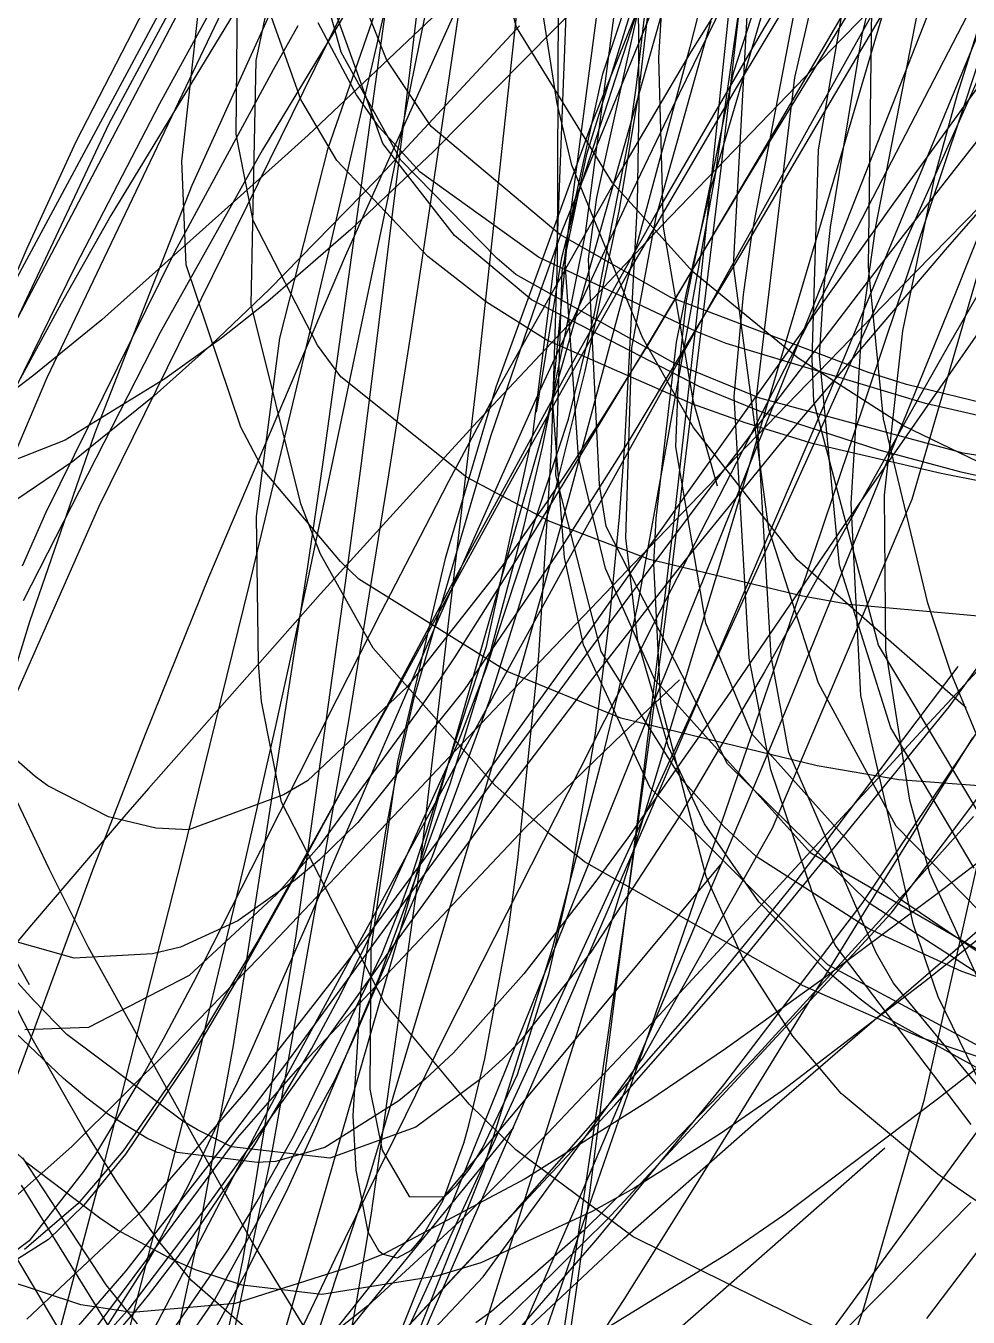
# Model space of a CAD drawing. Header units: metres. Extents: x -233 to 379, y -58 to 1087.
# Drawn here: x -96.48 to -79.75, y -19.05 to 3.87 of the extents above; entities that cross this region are included whole.
import ezdxf

# ---------------------------------------------------------------- set-up
doc = ezdxf.new("R2010")
doc.units = ezdxf.units.M

msp = doc.modelspace()

# ---------------------------------------------------------------- linework, layer by layer
for p, q in [((-82.298, 12.883, -1298.173), (-84.694, 3.489, -1303.574)), ((-77.153, 10.584, -1290.019), (-79.9, 2.23, -1294.615)), ((-86.235, 3.015, -1405.865), (-84.052, 9.522, -1407.486)), ((-77.06, 9.305, -1298.819), (-81.533, 0.649, -1304.171)), ((-83.11, 9.157, -1306.42), (-84.242, 1.233, -1313.666)), ((-80.306, 8.788, -1319.07), (-83.381, 3.828, -1322.551)), ((-91.517, 8.622, -1305.578), (-95.005, 2.129, -1310.294)), ((-90.039, 8.605, -1302.707), (-94.97, 0.5, -1306.982)), ((-85.598, 2.677, -1361.675), (-84.92, 8.6, -1364.339)), ((-89.159, 8.308, -1310.208), (-90.233, 3.599, -1314.644)), ((-91.904, 8.211, -1301.156), (-96.674, -0.68, -1305.425)), ((-78.839, 8.223, -1298.902), (-82.531, -1.167, -1304.778)), ((-92.505, 7.804, -1306.731), (-95.586, 1.812, -1310.912)), ((-85.59, 2.513, -1352.43), (-85.623, 7.59, -1354.91)), ((-83.657, 7.418, -1309.891), (-84.56, -1.209, -1316.86)), ((-90.714, 7.249, -1308.765), (-93.528, 1.033, -1314.45)), ((-89.196, 6.974, -1297.42), (-89.776, 2.145, -1301.104)), ((-83.489, 7.005, -1310.403), (-84.14, 1.393, -1314.998)), ((-88.409, 6.711, -1298.576), (-89.465, -0.409, -1303.931)), ((-87.766, 3.848, -1400.327), (-88.603, 6.862, -1401.092)), ((-80.028, 6.649, -1302.011), (-82.456, 2.291, -1304.933)), ((-78.499, 6.343, -1300.31), (-82.062, -2.27, -1305.644)), ((-86.545, 0.182, -1359.854), (-85.756, 6.166, -1362.455)), ((-86.342, 0.825, -1404.606), (-85.164, 6.17, -1406.61)), ((-83.031, 6.061, -1320.982), (-84.674, 3.408, -1323.131)), ((-82.412, 1.667, -1415.503), (-81.663, 5.971, -1415.608)), ((-79.704, 5.98, -1310.17), (-82.012, 3.624, -1312.45)), ((-92.243, 5.882, -1304.877), (-94.101, 2.484, -1306.745)), ((-80.205, 5.911, -1327.234), (-82.127, 2.649, -1329.876)), ((-79.944, 2.657, -1407.277), (-78.933, 5.861, -1405.92)), ((-92.303, 5.587, -1304.549), (-96.102, -2.377, -1308.438)), ((-92.39, 3.257, -1418.842), (-91.858, 5.729, -1419.296)), ((-89.823, 5.727, -1305.085), (-92.276, 1.67, -1308.634)), ((-88.219, 5.543, -1304.603), (-90.808, -0.217, -1307.442)), ((-87.039, 0.085, -1358.046), (-86.835, 5.516, -1360.854)), ((-86.523, 1.592, -1401.077), (-85.27, 5.659, -1399.976)), ((-81.056, 5.66, -1328.711), (-83.332, 1.765, -1331.779)), ((-92.743, 1.944, -1391.087), (-92.711, 5.464, -1390.573)), ((-81.037, 5.481, -1326.29), (-83.669, 1.178, -1329.659)), ((-83.594, 0.152, -1404.106), (-82.576, 5.496, -1403.827)), ((-80.912, 5.318, -1293.333), (-82.047, 1.441, -1295.461)), ((-81.395, 0.309, -1414.013), (-80.394, 5.412, -1412.064)), ((-93.209, 5.182, -1303.657), (-97.049, -2.123, -1307.391)), ((-91.594, 2.559, -1392.806), (-92.483, 5.056, -1393.047)), ((-89.942, 5.263, -1299.594), (-91.205, -3.878, -1307.045)), ((-85.643, 2.768, -1359.657), (-85.37, 5.143, -1360.724)), ((-87.046, 2.491, -1396.84), (-87.416, 4.85, -1397.071)), ((-86.91, -0.25, -1402.402), (-86.226, 4.954, -1405.233)), ((-86.666, 0.902, -1403.517), (-85.397, 4.837, -1401.954)), ((-77.987, 4.991, -1296.514), (-81.061, 0.748, -1300.006)), ((-78.721, 4.861, -1294.873), (-80.684, 0.454, -1297.529)), ((-91.11, 1.7, -1415.691), (-90.066, 4.717, -1415.818)), ((-90.074, 3.27, -1400.031), (-90.663, 4.758, -1400.307)), ((-86.186, 4.732, -1310.774), (-89.241, 1.636, -1314.799)), ((-87.714, 4.599, -1302.415), (-88.459, -2.296, -1308.179)), ((-85.245, 3.303, -1405.831), (-85.158, 4.65, -1405.499)), ((-83.917, -0.393, -1402.87), (-83.639, 4.701, -1402.588)), ((-90.74, 4.358, -1301.039), (-95.178, -4.664, -1305.549)), ((-87.04, -0.283, -1350.428), (-87.024, 4.468, -1352.708)), ((-85.217, 4.517, -1308.066), (-86.963, 0.223, -1312.027)), ((-85.53, 4.382, -1307.16), (-86.432, 2.141, -1309.298)), ((-82.785, 4.581, -1322.86), (-83.873, 2.769, -1324.199)), ((-81.637, 3.709, -1415.763), (-81.437, 4.528, -1415.684)), ((-93.708, 1.469, -1394.673), (-93.411, 4.141, -1393.992)), ((-90.881, 3.402, -1395.29), (-91.123, 4.268, -1395.375)), ((-90.139, 1.783, -1397.992), (-90.999, 4.159, -1398.566)), ((-84.116, 4.236, -1306.684), (-85.014, 2.398, -1308.309)), ((-84.307, 1.015, -1419.842), (-83.334, 4.349, -1418.586)), ((-83.92, 3.037, -1402.965), (-83.52, 4.255, -1403.401)), ((-81.525, -0.406, -1410.711), (-81.466, 4.174, -1409.991)), ((-89.155, 4.119, -1308.87), (-91.465, 1.931, -1311.424)), ((-90.609, 2.643, -1398.912), (-91.29, 3.92, -1399.289)), ((-89.401, 4.018, -1311.894), (-90.001, 1.071, -1314.965)), ((-85.208, 4.034, -1293.683), (-85.667, 2.408, -1294.661)), ((-85.288, 0.479, -1418.412), (-84.315, 3.961, -1417.171)), ((-82.83, 2.954, -1404.669), (-82.56, 4.122, -1404.48)), ((-91.646, 3.872, -1308.185), (-92.085, 3.087, -1308.864)), ((-87.713, 3.872, -1308.27), (-90.246, 1.144, -1311.729)), ((-86.068, 1.08, -1398.841), (-87.766, 3.848, -1400.327)), ((-83.381, 3.828, -1322.551), (-85.317, 0.496, -1324.983)), ((-82.199, 0.293, -1415.71), (-81.637, 3.709, -1415.763)), ((-90.233, 3.599, -1314.644), (-91.045, 0.105, -1318.09)), ((-84.694, 3.489, -1303.574), (-86.844, -4.524, -1308.715)), ((-82.012, 3.624, -1312.45), (-85.184, 0.333, -1315.761)), ((-92.478, -1.08, -1417.21), (-92.39, 3.257, -1418.842)), ((-89.824, 1.484, -1394.717), (-90.881, 3.402, -1395.29)), ((-89.281, 2.08, -1399.553), (-90.074, 3.27, -1400.031)), ((-84.674, 3.408, -1323.131), (-85.906, 1.319, -1324.857)), ((-85.16, 0.296, -1406.247), (-85.245, 3.303, -1405.831)), ((-92.085, 3.087, -1308.864), (-93.838, -0.151, -1311.712)), ((-86.849, 0.235, -1404.802), (-86.235, 3.015, -1405.865)), ((-84.75, -1.014, -1400.987), (-83.92, 3.037, -1402.965)), ((-85.774, 1.85, -1359.242), (-85.643, 2.768, -1359.657)), ((-83.873, 2.769, -1324.199), (-85.772, -0.482, -1326.649)), ((-83.517, -2.775, -1404.715), (-82.83, 2.954, -1404.669)), ((-90.958, 1.477, -1392.52), (-91.594, 2.559, -1392.806)), ((-90.207, 2.073, -1398.668), (-90.609, 2.643, -1398.912)), ((-85.941, 0.61, -1360.738), (-85.598, 2.677, -1361.675)), ((-82.127, 2.649, -1329.876), (-82.828, 1.454, -1330.878)), ((-80.339, 1.22, -1407.8), (-79.944, 2.657, -1407.277)), ((-94.101, 2.484, -1306.745), (-95.595, -0.393, -1308.376)), ((-86.787, 1.397, -1396.667), (-87.046, 2.491, -1396.84)), ((-85.667, 2.408, -1294.661), (-86.876, -1.861, -1297.287)), ((-85.014, 2.398, -1308.309), (-85.708, 0.942, -1309.618)), ((-85.622, 0.716, -1351.552), (-85.59, 2.513, -1352.43)), ((-77.678, 2.413, -1324.536), (-80.094, -1.78, -1327.858)), ((-78.708, 2.332, -1299.168), (-79.986, -0.888, -1301.025)), ((-95.005, 2.129, -1310.294), (-97.452, -3.072, -1314.303)), ((-89.776, 2.145, -1301.104), (-90.353, -2.538, -1304.879)), ((-89.478, 1.272, -1398.199), (-90.207, 2.073, -1398.668)), ((-87.002, 0.165, -1398.041), (-89.281, 2.08, -1399.553)), ((-86.432, 2.141, -1309.298), (-88.136, -2.546, -1313.978)), ((-82.456, 2.291, -1304.933), (-84.274, -0.971, -1307.18)), ((-79.9, 2.23, -1294.615), (-82.376, -5.136, -1299.113)), ((-79.255, 2.26, -1320.264), (-80.349, 0.866, -1321.56)), ((-92.442, 0.412, -1391.06), (-92.743, 1.944, -1391.087)), ((-91.465, 1.931, -1311.424), (-91.936, 1.5, -1311.966)), ((-86.39, -1.266, -1357.823), (-85.774, 1.85, -1359.242)), ((-78.281, 1.958, -1314.15), (-80.68, -0.495, -1317.016)), ((-95.586, 1.812, -1310.912), (-96.456, -0.083, -1312.291)), ((-92.276, 1.67, -1308.634), (-94.094, -1.577, -1311.641)), ((-91.968, -1.676, -1415.129), (-91.11, 1.7, -1415.691)), ((-89.241, 1.636, -1314.799), (-90.711, 0.257, -1316.889)), ((-88.866, 0.148, -1397.079), (-90.139, 1.783, -1397.992)), ((-83.332, 1.765, -1331.779), (-85.422, -1.762, -1334.774)), ((-82.522, -2.047, -1414.695), (-82.412, 1.667, -1415.503)), ((-91.936, 1.5, -1311.966), (-95.127, -1.347, -1315.763)), ((-93.63, -0.371, -1394.902), (-93.708, 1.469, -1394.673)), ((-89.343, -0.223, -1391.65), (-90.958, 1.477, -1392.52)), ((-88.114, -0.261, -1393.676), (-89.824, 1.484, -1394.717)), ((-86.96, -0.487, -1401.424), (-86.523, 1.592, -1401.077)), ((-85.534, -1.662, -1395.824), (-86.787, 1.397, -1396.667)), ((-84.14, 1.393, -1314.998), (-85.045, -5.989, -1321.572)), ((-82.047, 1.441, -1295.461), (-84.148, -5.65, -1299.558)), ((-82.828, 1.454, -1330.878), (-83.796, -0.189, -1332.287)), ((-87.38, -0.237, -1396.792), (-89.478, 1.272, -1398.199)), ((-85.906, 1.319, -1324.857), (-88.053, -2.493, -1328.075)), ((-84.242, 1.233, -1313.666), (-85.62, -6.417, -1321.373)), ((-83.669, 1.178, -1329.659), (-85.452, -1.796, -1332.126)), ((-80.915, -1.542, -1408.578), (-80.339, 1.22, -1407.8)), ((-93.528, 1.033, -1314.45), (-95.258, -3.373, -1318.728)), ((-90.246, 1.144, -1311.729), (-92.153, -0.805, -1314.588)), ((-90.001, 1.071, -1314.965), (-91.451, -5.865, -1322.583)), ((-85.708, 0.942, -1309.618), (-87.396, -2.692, -1312.951)), ((-84.64, -0.498, -1397.632), (-86.068, 1.08, -1398.841)), ((-84.753, -0.872, -1420.374), (-84.307, 1.015, -1419.842)), ((-79.108, 1.099, -1312.113), (-80.126, -0.066, -1313.495)), ((-86.967, -0.241, -1403.89), (-86.666, 0.902, -1403.517)), ((-86.49, -0.27, -1404.093), (-86.342, 0.825, -1404.606)), ((-85.848, -3.555, -1349.436), (-85.622, 0.716, -1351.552)), ((-81.061, 0.748, -1300.006), (-84.802, -4.505, -1304.727)), ((-80.349, 0.866, -1321.56), (-81.173, -0.196, -1322.557)), ((-94.97, 0.5, -1306.982), (-95.85, -1.062, -1307.849)), ((-85.317, 0.496, -1324.983), (-86.883, -2.304, -1327.092)), ((-86.549, -2.26, -1359.424), (-85.941, 0.61, -1360.738)), ((-85.723, -1.846, -1418.943), (-85.288, 0.479, -1418.412)), ((-81.533, 0.649, -1304.171), (-85.344, -6.759, -1309.092)), ((-91.297, -1.796, -1390.498), (-92.442, 0.412, -1391.06)), ((-90.711, 0.257, -1316.889), (-92.184, -1.026, -1319.084)), ((-85.184, 0.333, -1315.761), (-88.466, -3.159, -1319.435)), ((-87.13, -2.753, -1403.259), (-86.849, 0.235, -1404.802)), ((-84.628, -2.802, -1406.21), (-85.16, 0.296, -1406.247)), ((-80.684, 0.454, -1297.529), (-83.386, -5.531, -1301.258)), ((-82.322, -0.87, -1415.6), (-82.199, 0.293, -1415.71)), ((-81.634, -1.413, -1414.543), (-81.395, 0.309, -1414.013)), ((-91.045, 0.105, -1318.09), (-91.601, -2.251, -1320.488)), ((-87.5, -0.995, -1396.102), (-88.866, 0.148, -1397.079)), ((-87.481, -3.385, -1356.229), (-87.039, 0.085, -1358.046)), ((-86.963, 0.223, -1312.027), (-87.35, -0.845, -1313.059)), ((-87.305, -3.607, -1358.177), (-86.545, 0.182, -1359.854)), ((-85.028, -0.955, -1396.707), (-87.002, 0.165, -1398.041)), ((-83.74, -0.902, -1404.087), (-83.594, 0.152, -1404.106)), ((-80.746, -4.534, -1357.67), (-79.363, 0.214, -1359.423)), ((-96.456, -0.083, -1312.291), (-97.588, -2.693, -1314.227)), ((-93.838, -0.151, -1311.712), (-96.127, -4.779, -1315.963)), ((-90.808, -0.217, -1307.442), (-93.235, -5.924, -1310.349)), ((-88.302, -1.035, -1391.059), (-89.343, -0.223, -1391.65)), ((-83.796, -0.189, -1332.287), (-85.777, -3.495, -1335.231)), ((-80.126, -0.066, -1313.495), (-83.088, -3.542, -1317.731)), ((-81.173, -0.196, -1322.557), (-81.705, -0.887, -1323.21)), ((-95.595, -0.393, -1308.376), (-96.981, -3.201, -1310.01)), ((-92.662, -3.255, -1394.605), (-93.63, -0.371, -1394.902)), ((-89.465, -0.409, -1303.931), (-89.655, -1.65, -1304.921)), ((-87.782, -0.542, -1393.471), (-88.114, -0.261, -1393.676)), ((-87.411, -2.989, -1404.487), (-86.967, -0.241, -1403.89)), ((-84.578, -1.558, -1394.897), (-87.38, -0.237, -1396.792)), ((-87.146, -3.661, -1348.845), (-87.04, -0.283, -1350.428)), ((-86.669, -3.78, -1399.752), (-86.91, -0.25, -1402.402)), ((-86.295, -4.277, -1401.478), (-86.49, -0.27, -1404.093)), ((-83.289, -5.067, -1402.225), (-83.917, -0.393, -1402.87)), ((-81.255, -3.104, -1410.852), (-81.525, -0.406, -1410.711)), ((-85.772, -0.482, -1326.649), (-87.805, -4.095, -1329.468)), ((-84.98, -2.11, -1391.712), (-87.782, -0.542, -1393.471)), ((-87.069, -4.108, -1401.401), (-86.96, -0.487, -1401.424)), ((-82.772, -2.03, -1396.103), (-84.64, -0.498, -1397.632)), ((-80.68, -0.495, -1317.016), (-82.614, -2.485, -1319.461)), ((-92.153, -0.805, -1314.588), (-93.193, -1.797, -1316.265)), ((-87.35, -0.845, -1313.059), (-88.231, -3.423, -1315.609)), ((-84.932, -1.744, -1420.575), (-84.753, -0.872, -1420.374)), ((-81.705, -0.887, -1323.21), (-84.391, -4.41, -1326.579)), ((-83.908, -2.713, -1403.946), (-83.74, -0.902, -1404.087)), ((-79.986, -0.888, -1301.025), (-82.922, -8.118, -1305.332)), ((-82.391, -1.986, -1415.429), (-82.322, -0.87, -1415.6)), ((-95.85, -1.062, -1307.849), (-98.315, -5.585, -1310.399)), ((-92.184, -1.026, -1319.084), (-92.665, -1.41, -1319.833)), ((-91.598, -4.614, -1415.028), (-92.478, -1.08, -1417.21)), ((-87.228, -1.709, -1390.435), (-88.302, -1.035, -1391.059)), ((-84.515, -2.54, -1394.025), (-87.5, -0.995, -1396.102)), ((-84.274, -0.971, -1307.18), (-85.715, -3.561, -1308.995)), ((-81.54, -2.277, -1394.372), (-85.028, -0.955, -1396.707)), ((-84.891, -2.242, -1400.279), (-84.75, -1.014, -1400.987)), ((-95.127, -1.347, -1315.763), (-96.334, -2.334, -1317.315)), ((-86.844, -3.112, -1356.975), (-86.39, -1.266, -1357.823)), ((-84.56, -1.209, -1316.86), (-84.979, -4.912, -1320.168)), ((-82.531, -1.167, -1304.778), (-83.375, -3.275, -1306.165)), ((-79.4, -1.324, -1325.63), (-81.97, -5.02, -1328.675)), ((-94.094, -1.577, -1311.641), (-96.523, -6.336, -1316.321)), ((-92.665, -1.41, -1319.833), (-93.006, -1.672, -1320.373)), ((-84.051, -1.771, -1394.541), (-84.578, -1.558, -1394.897)), ((-81.832, -4.609, -1415.238), (-81.634, -1.413, -1414.543)), ((-81.241, -4.46, -1409.086), (-80.915, -1.542, -1408.578)), ((-93.193, -1.797, -1316.265), (-94.199, -2.698, -1317.969)), ((-93.006, -1.672, -1320.373), (-94.006, -2.398, -1321.99)), ((-92.381, -4.841, -1414.134), (-91.968, -1.676, -1415.129)), ((-90.884, -2.363, -1390.269), (-91.297, -1.796, -1390.498)), ((-89.655, -1.65, -1304.921), (-90.055, -4.211, -1306.998)), ((-85.452, -1.796, -1332.126), (-87.429, -5.064, -1335.006)), ((-84.639, -2.848, -1388.911), (-87.228, -1.709, -1390.435)), ((-85.422, -1.762, -1334.774), (-86.227, -3.056, -1335.972)), ((-84.628, -3.26, -1395.228), (-85.534, -1.662, -1395.824)), ((-85.288, -4.873, -1420.889), (-84.932, -1.744, -1420.575)), ((-80.51, -2.832, -1392.179), (-84.051, -1.771, -1394.541)), ((-80.094, -1.78, -1327.858), (-80.852, -3.132, -1329.012)), ((-86.876, -1.861, -1297.287), (-88.423, -7.288, -1300.776)), ((-85.83, -5.217, -1419.083), (-85.723, -1.846, -1418.943)), ((-80.901, -3.233, -1394.616), (-82.772, -2.03, -1396.103)), ((-82.492, -2.797, -1414.466), (-82.522, -2.047, -1414.695)), ((-82.04, -5.704, -1414.134), (-82.391, -1.986, -1415.429)), ((-80.093, -8.219, -1352.227), (-75.615, -1.983, -1352.925)), ((-91.601, -2.251, -1320.488), (-92.512, -6.049, -1324.456)), ((-87.073, -4.344, -1358.462), (-86.549, -2.26, -1359.424)), ((-82.062, -2.27, -1305.644), (-85.477, -10.277, -1310.886)), ((-83.451, -2.741, -1390.753), (-84.98, -2.11, -1391.712)), ((-84.944, -3.605, -1399.398), (-84.891, -2.242, -1400.279)), ((-80.851, -2.5, -1393.914), (-81.54, -2.277, -1394.372)), ((-96.334, -2.334, -1317.315), (-98.535, -4.004, -1320.294)), ((-96.102, -2.377, -1308.438), (-98.084, -7.032, -1310.838)), ((-94.006, -2.398, -1321.99), (-95.78, -3.484, -1325.012)), ((-88.655, -4.142, -1388.915), (-90.884, -2.363, -1390.269)), ((-88.459, -2.296, -1308.179), (-89.482, -11.037, -1315.992)), ((-88.053, -2.493, -1328.075), (-88.973, -4.221, -1329.583)), ((-86.883, -2.304, -1327.092), (-88.66, -5.571, -1329.641)), ((-82.614, -2.485, -1319.461), (-84.383, -4.318, -1321.804)), ((-77.159, -3.398, -1391.499), (-80.851, -2.5, -1393.914)), ((-94.199, -2.698, -1317.969), (-95.64, -3.865, -1320.546)), ((-90.353, -2.538, -1304.879), (-90.533, -3.943, -1306.064)), ((-88.136, -2.546, -1313.978), (-89.037, -5.585, -1317.264)), ((-87.396, -2.692, -1312.951), (-88.622, -5.443, -1315.574)), ((-83.416, -2.988, -1393.274), (-84.515, -2.54, -1394.025)), ((-83.638, -7.357, -1402.802), (-83.908, -2.713, -1403.946)), ((-79.841, -3.714, -1388.514), (-83.451, -2.741, -1390.753)), ((-86.918, -5.569, -1401.337), (-87.13, -2.753, -1403.259)), ((-83.714, -3.179, -1388.365), (-84.639, -2.848, -1388.911)), ((-84.2, -4.304, -1406.027), (-84.628, -2.802, -1406.21)), ((-83.25, -7.32, -1403.797), (-83.517, -2.775, -1404.715)), ((-81.344, -7.125, -1411.964), (-82.492, -2.797, -1414.466)), ((-78.304, -3.343, -1390.727), (-80.51, -2.832, -1392.179)), ((-88.466, -3.159, -1319.435), (-89.431, -4.212, -1320.583)), ((-88.306, -7.542, -1354.887), (-86.844, -3.112, -1356.975)), ((-86.227, -3.056, -1335.972), (-86.827, -3.984, -1336.875)), ((-82.497, -3.55, -1387.648), (-83.714, -3.179, -1388.365)), ((-81.333, -3.661, -1391.877), (-83.416, -2.988, -1393.274)), ((-80.852, -3.132, -1329.012), (-81.282, -3.9, -1329.689)), ((-80.469, -6.378, -1410.636), (-81.255, -3.104, -1410.852)), ((-95.258, -3.373, -1318.728), (-96.413, -6.708, -1322.141)), ((-92.256, -4.018, -1394.416), (-92.662, -3.255, -1394.605)), ((-88.231, -3.423, -1315.609), (-89.593, -8.057, -1320.446)), ((-88.301, -7.15, -1354.239), (-87.481, -3.385, -1356.229)), ((-82.787, -5.608, -1394.07), (-84.628, -3.26, -1395.228)), ((-83.375, -3.275, -1306.165), (-84.566, -6.237, -1308.141)), ((-77.796, -4.734, -1392.241), (-80.901, -3.233, -1394.616)), ((-95.78, -3.484, -1325.012), (-97.157, -4.029, -1327.567)), ((-87.631, -5.001, -1357.553), (-87.305, -3.607, -1358.177)), ((-87.371, -7.313, -1347.13), (-87.146, -3.661, -1348.845)), ((-85.715, -3.561, -1308.995), (-86.995, -5.872, -1310.636)), ((-85.777, -3.495, -1335.231), (-86.989, -5.416, -1337.072)), ((-85.944, -4.846, -1348.785), (-85.848, -3.555, -1349.436)), ((-84.412, -6.736, -1396.823), (-84.944, -3.605, -1399.398)), ((-83.088, -3.542, -1317.731), (-84.774, -5.616, -1320.379)), ((-80.232, -4.075, -1386.321), (-82.497, -3.55, -1387.648)), ((-79.88, -4.051, -1390.919), (-81.333, -3.661, -1391.877)), ((-95.64, -3.865, -1320.546), (-96.615, -4.527, -1322.419)), ((-91.205, -3.878, -1307.045), (-91.476, -5.73, -1308.68)), ((-86.189, -5.764, -1397.937), (-86.669, -3.78, -1399.752)), ((-76.098, -4.322, -1386.228), (-79.841, -3.714, -1388.514)), ((-90.89, -5.64, -1393.658), (-92.256, -4.018, -1394.416)), ((-90.533, -3.943, -1306.064), (-90.807, -6.017, -1307.848)), ((-87.805, -4.095, -1329.468), (-88.857, -6.013, -1331.026)), ((-86.827, -3.984, -1336.875), (-87.225, -4.576, -1337.476)), ((-86.264, -7.237, -1400.592), (-87.069, -4.108, -1401.401)), ((-81.282, -3.9, -1329.689), (-81.752, -4.738, -1330.446)), ((-79.518, -4.217, -1385.905), (-80.232, -4.075, -1386.321)), ((-78.528, -4.362, -1390.039), (-79.88, -4.051, -1390.919)), ((-89.431, -4.212, -1320.583), (-91.246, -6.216, -1322.807)), ((-90.055, -4.211, -1306.998), (-90.747, -8.466, -1310.564)), ((-88.973, -4.221, -1329.583), (-89.301, -4.85, -1330.142)), ((-87.179, -4.932, -1387.994), (-88.655, -4.142, -1388.915)), ((-88.239, -8.096, -1356.691), (-87.073, -4.344, -1358.462)), ((-86.179, -5.018, -1400.918), (-86.295, -4.277, -1401.478)), ((-84.383, -4.318, -1321.804), (-85.55, -5.534, -1323.415)), ((-81.638, -11.713, -1351.805), (-76.573, -4.162, -1352.065)), ((-87.225, -4.576, -1337.476), (-88.03, -5.725, -1338.697)), ((-86.844, -4.524, -1308.715), (-87.89, -8.215, -1311.292)), ((-84.802, -4.505, -1304.727), (-85.9, -6.053, -1306.261)), ((-84.391, -4.41, -1326.579), (-85.625, -6.064, -1328.201)), ((-83.229, -10.371, -1355.502), (-80.746, -4.534, -1357.67)), ((-81.217, -7.208, -1409.239), (-81.241, -4.46, -1409.086)), ((-95.178, -4.664, -1305.549), (-98.19, -11.469, -1309.168)), ((-96.127, -4.779, -1315.963), (-96.54, -5.721, -1316.872)), ((-91.245, -5.511, -1414.365), (-91.598, -4.614, -1415.028)), ((-81.752, -4.738, -1330.446), (-83.367, -7.595, -1333.145)), ((-81.658, -8.017, -1415.568), (-81.832, -4.609, -1415.238)), ((-92.348, -7.448, -1412.915), (-92.381, -4.841, -1414.134)), ((-89.301, -4.85, -1330.142), (-90.183, -6.558, -1331.679)), ((-88.243, -7.289, -1356.514), (-87.631, -5.001, -1357.553)), ((-85.411, -5.604, -1386.879), (-87.179, -4.932, -1387.994)), ((-84.026, -9.229, -1396.411), (-86.179, -5.018, -1400.918)), ((-86.106, -6.566, -1347.897), (-85.944, -4.846, -1348.785)), ((-85.334, -5.683, -1420.907), (-85.288, -4.873, -1420.889)), ((-84.979, -4.912, -1320.168), (-85.17, -6.539, -1321.684)), ((-81.97, -5.02, -1328.675), (-84.045, -8.051, -1331.452)), ((-87.429, -5.064, -1335.006), (-88.864, -7.332, -1337.183)), ((-85.616, -7.046, -1418.856), (-85.83, -5.217, -1419.083)), ((-82.376, -5.136, -1299.113), (-84.065, -10.08, -1302.379)), ((-82.411, -7.8, -1401.37), (-83.289, -5.067, -1402.225)), ((-88.622, -5.443, -1315.574), (-89.156, -6.667, -1316.781)), ((-86.989, -5.416, -1337.072), (-88.695, -7.92, -1339.665)), ((-91.476, -5.73, -1308.68), (-92.799, -14.23, -1316.5)), ((-90.311, -7.179, -1412.903), (-91.245, -5.511, -1414.365)), ((-90.568, -5.955, -1393.471), (-90.89, -5.64, -1393.658)), ((-88.66, -5.571, -1329.641), (-90.638, -9.27, -1332.682)), ((-89.037, -5.585, -1317.264), (-89.883, -9.19, -1321.483)), ((-88.03, -5.725, -1338.697), (-89.709, -7.865, -1341.242)), ((-85.55, -5.534, -1323.415), (-87.602, -7.682, -1326.355)), ((-86.577, -7.12, -1400.068), (-86.918, -5.569, -1401.337)), ((-84.774, -5.616, -1320.379), (-86.423, -7.715, -1323.145)), ((-84.148, -5.65, -1299.558), (-85.617, -10.507, -1302.571)), ((-82.694, -6.252, -1385.163), (-85.411, -5.604, -1386.879)), ((-85.209, -8.155, -1420.626), (-85.334, -5.683, -1420.907)), ((-83.386, -5.531, -1301.258), (-83.973, -6.816, -1302.085)), ((-79.792, -8.236, -1392.315), (-82.787, -5.608, -1394.07)), ((-81.127, -8.592, -1412.36), (-82.04, -5.704, -1414.134)), ((-93.235, -5.924, -1310.349), (-94.356, -8.708, -1311.806)), ((-91.451, -5.865, -1322.583), (-92.04, -8.532, -1325.746)), ((-87.932, -7.592, -1391.866), (-90.568, -5.955, -1393.471)), ((-86.995, -5.872, -1310.636), (-88.03, -7.751, -1311.983)), ((-85.314, -7.741, -1395.78), (-86.189, -5.764, -1397.937)), ((-92.512, -6.049, -1324.456), (-93.713, -10.925, -1329.745)), ((-90.807, -6.017, -1307.848), (-91.684, -12.282, -1313.457)), ((-88.857, -6.013, -1331.026), (-89.368, -6.951, -1331.809)), ((-85.625, -6.064, -1328.201), (-86.455, -7.185, -1329.318)), ((-85.9, -6.053, -1306.261), (-86.429, -6.796, -1307.024)), ((-85.045, -5.989, -1321.572), (-85.388, -8.59, -1324.094)), ((-91.246, -6.216, -1322.807), (-94.301, -9.669, -1326.77)), ((-84.566, -6.237, -1308.141), (-86.604, -11.29, -1311.575)), ((-85.62, -6.417, -1321.373), (-85.973, -7.978, -1323.078)), ((-81.872, -6.402, -1384.644), (-82.694, -6.252, -1385.163)), ((-78.099, -6.74, -1382.283), (-81.872, -6.402, -1384.644)), ((-80.061, -7.608, -1410.465), (-80.469, -6.378, -1410.636)), ((-90.183, -6.558, -1331.679), (-90.956, -8.08, -1333.087)), ((-86.369, -8.691, -1346.742), (-86.106, -6.566, -1347.897)), ((-85.17, -6.539, -1321.684), (-85.554, -9.706, -1324.717)), ((-81.12, -11.881, -1351.544), (-77.067, -6.471, -1351.429)), ((-96.413, -6.708, -1322.141), (-97.419, -9.998, -1325.703)), ((-89.156, -6.667, -1316.781), (-90.92, -10.754, -1320.942)), ((-85.344, -6.759, -1309.092), (-89.022, -14.019, -1314.153)), ((-86.429, -6.796, -1307.024), (-89.021, -10.405, -1310.895)), ((-83.973, -6.816, -1302.085), (-85.447, -10.032, -1304.174)), ((-83.6, -8.694, -1394.838), (-84.412, -6.736, -1396.823)), ((-96.053, -11.109, -1376.448), (-98.025, -6.984, -1378.078)), ((-89.368, -6.951, -1331.809), (-91.226, -10.351, -1334.74)), ((-85.072, -8.93, -1418.288), (-85.616, -7.046, -1418.856)), ((-88.151, -9.608, -1410.145), (-90.311, -7.179, -1412.903)), ((-88.423, -7.288, -1300.776), (-90.138, -13.258, -1304.825)), ((-89.646, -11.271, -1352.017), (-88.301, -7.15, -1354.239)), ((-86.455, -7.185, -1329.318), (-89.405, -11.198, -1333.399)), ((-88.864, -7.332, -1337.183), (-89.118, -7.71, -1337.574)), ((-88.948, -9.584, -1355.448), (-88.243, -7.289, -1356.514)), ((-87.744, -10.937, -1345.295), (-87.371, -7.313, -1347.13)), ((-85.394, -9.657, -1397.432), (-86.577, -7.12, -1400.068)), ((-84.823, -9.523, -1399.297), (-86.264, -7.237, -1400.592)), ((-82.934, -9.027, -1403.222), (-83.25, -7.32, -1403.797)), ((-79.541, -10.14, -1409.073), (-81.344, -7.125, -1411.964)), ((-80.792, -9.873, -1409.03), (-81.217, -7.208, -1409.239)), ((-78.743, -7.225, -1328.362), (-80.542, -15.21, -1335.891)), ((-92.291, -8.126, -1412.548), (-92.348, -7.448, -1412.915)), ((-88.805, -8.855, -1354.252), (-88.306, -7.542, -1354.887)), ((-83.258, -9.338, -1402.043), (-83.638, -7.357, -1402.802)), ((-82.822, -11.336, -1352.523), (-79.933, -7.504, -1353.034)), ((-88.03, -7.751, -1311.983), (-91.922, -14.897, -1317.179)), ((-89.118, -7.71, -1337.574), (-89.547, -8.337, -1338.236)), ((-87.602, -7.682, -1326.355), (-89.18, -9.343, -1328.743)), ((-86.423, -7.715, -1323.145), (-88.395, -10.315, -1326.706)), ((-85.916, -8.422, -1390.616), (-87.932, -7.592, -1391.866)), ((-85.877, -8.688, -1355.41), (-84.877, -7.741, -1355.15)), ((-82.547, -10.814, -1391.309), (-85.314, -7.741, -1395.78)), ((-83.367, -7.595, -1333.145), (-84.896, -10.19, -1335.902)), ((-79.591, -7.579, -1324.314), (-80.678, -8.753, -1325.319)), ((-79.468, -9.034, -1410.174), (-80.061, -7.608, -1410.465)), ((-89.709, -7.865, -1341.242), (-91.48, -9.533, -1343.876)), ((-88.695, -7.92, -1339.665), (-90.584, -10.275, -1342.487)), ((-85.973, -7.978, -1323.078), (-86.255, -9.146, -1324.38)), ((-81.033, -10.339, -1400.085), (-82.411, -7.8, -1401.37)), ((-80.725, -12.089, -1415.258), (-81.658, -8.017, -1415.568)), ((-90.956, -8.08, -1333.087), (-92.31, -10.772, -1335.672)), ((-91.938, -9.911, -1411.388), (-92.291, -8.126, -1412.548)), ((-87.89, -8.215, -1311.292), (-90.428, -16.717, -1317.625)), ((-89.593, -8.057, -1320.446), (-89.925, -9.548, -1322.143)), ((-89.257, -10.87, -1355.34), (-88.239, -8.096, -1356.691)), ((-84.402, -11.233, -1419.52), (-85.209, -8.155, -1420.626)), ((-84.045, -8.051, -1331.452), (-84.379, -8.533, -1331.939)), ((-82.922, -8.118, -1305.332), (-83.731, -10.05, -1306.535)), ((-83.726, -12.671, -1352.221), (-80.093, -8.219, -1352.227)), ((-96.309, -9.456, -1350.162), (-97.628, -8.304, -1351.615)), ((-90.747, -8.466, -1310.564), (-92.119, -16.155, -1317.407)), ((-89.547, -8.337, -1338.236), (-91.277, -10.7, -1340.914)), ((-82.434, -9.269, -1388.454), (-85.916, -8.422, -1390.616)), ((-94.356, -8.708, -1311.806), (-95.295, -11.12, -1313.087)), ((-92.04, -8.532, -1325.746), (-92.604, -11.009, -1328.785)), ((-87.62, -10.372, -1355.901), (-85.877, -8.688, -1355.41)), ((-86.825, -11.336, -1345.113), (-86.369, -8.691, -1346.742)), ((-85.388, -8.59, -1324.094), (-85.806, -11.648, -1327.171)), ((-84.379, -8.533, -1331.939), (-85.796, -10.547, -1334.071)), ((-80.957, -11.638, -1390.846), (-83.6, -8.694, -1394.838)), ((-79.646, -11.085, -1410.032), (-81.127, -8.592, -1412.36)), ((-90.391, -12.335, -1352.443), (-88.805, -8.855, -1354.252)), ((-84.432, -10.295, -1417.633), (-85.072, -8.93, -1418.288)), ((-80.678, -8.753, -1325.319), (-81.496, -9.64, -1326.099)), ((-79.678, -8.769, -1327.794), (-81.222, -11.247, -1330.55)), ((-86.255, -9.146, -1324.38), (-87.131, -12.492, -1328.205)), ((-81.387, -12.586, -1401.166), (-82.934, -9.027, -1403.222)), ((-90.638, -9.27, -1332.682), (-91.575, -11.003, -1334.212)), ((-89.883, -9.19, -1321.483), (-90.355, -12.513, -1325.91)), ((-89.18, -9.343, -1328.743), (-89.734, -9.928, -1329.616)), ((-81.508, -11.702, -1392.714), (-84.026, -9.229, -1396.411)), ((-82.507, -11.558, -1400.883), (-83.258, -9.338, -1402.043)), ((-80.984, -9.514, -1387.555), (-82.434, -9.269, -1388.454)), ((-96.082, -9.624, -1349.906), (-96.309, -9.456, -1350.162)), ((-95.006, -10.17, -1348.626), (-96.082, -9.624, -1349.906)), ((-91.48, -9.533, -1343.876), (-91.906, -9.781, -1344.486)), ((-90.199, -13.014, -1353.777), (-88.948, -9.584, -1355.448)), ((-89.925, -9.548, -1322.143), (-90.093, -10.422, -1323.18)), ((-87.189, -10.467, -1409.019), (-88.151, -9.608, -1410.145)), ((-84.089, -10.342, -1398.658), (-84.823, -9.523, -1399.297)), ((-76.928, -9.825, -1385.07), (-80.984, -9.514, -1387.555)), ((-94.301, -9.669, -1326.77), (-94.663, -10.09, -1327.277)), ((-91.906, -9.781, -1344.486), (-93.589, -10.404, -1346.826)), ((-85.554, -9.706, -1324.717), (-86.513, -17.17, -1332.288)), ((-82.247, -12.797, -1392.745), (-85.394, -9.657, -1397.432)), ((-81.496, -9.64, -1326.099), (-83.316, -11.614, -1327.899)), ((-89.734, -9.928, -1329.616), (-92.332, -12.661, -1333.856)), ((-90.114, -13.464, -1408.085), (-91.938, -9.911, -1411.388)), ((-85.447, -10.032, -1304.174), (-88.987, -17.717, -1309.297)), ((-83.731, -10.05, -1306.535), (-86.775, -17.225, -1311.112)), ((-84.065, -10.08, -1302.379), (-85.637, -14.64, -1305.559)), ((-80.435, -11.171, -1408.804), (-80.792, -9.873, -1409.03)), ((-78.286, -9.99, -1324.573), (-80.282, -11.521, -1326.431)), ((-94.663, -10.09, -1327.277), (-96.372, -12.089, -1329.726)), ((-94.168, -10.374, -1347.577), (-95.006, -10.17, -1348.626)), ((-90.584, -10.275, -1342.487), (-91.265, -10.935, -1343.466)), ((-88.395, -10.315, -1326.706), (-88.862, -10.951, -1327.616)), ((-85.477, -10.277, -1310.886), (-86.527, -12.696, -1312.532)), ((-84.896, -10.19, -1335.902), (-86.45, -12.572, -1338.878)), ((-83.469, -11.681, -1416.672), (-84.432, -10.295, -1417.633)), ((-79.658, -10.165, -1328.722), (-80.837, -11.479, -1330.039)), ((-93.589, -10.404, -1346.826), (-94.168, -10.374, -1347.577)), ((-91.226, -10.351, -1334.74), (-92.36, -12.371, -1336.629)), ((-91.641, -14.641, -1357.135), (-87.62, -10.372, -1355.901)), ((-90.093, -10.422, -1323.18), (-90.533, -13.224, -1326.693)), ((-89.021, -10.405, -1310.895), (-90.396, -12.256, -1313.119)), ((-86.561, -10.97, -1408.31), (-87.189, -10.467, -1409.019)), ((-85.617, -10.507, -1302.571), (-86.734, -14.134, -1304.941)), ((-85.532, -14.46, -1353.92), (-83.229, -10.371, -1355.502)), ((-83.518, -10.873, -1398.168), (-84.089, -10.342, -1398.658)), ((-77.941, -13.497, -1397.36), (-81.033, -10.339, -1400.085)), ((-92.31, -10.772, -1335.672), (-93.505, -13.12, -1338.101)), ((-91.277, -10.7, -1340.914), (-92.03, -11.552, -1342.071)), ((-90.92, -10.754, -1320.942), (-91.444, -11.97, -1322.272)), ((-85.796, -10.547, -1334.071), (-86.377, -11.336, -1335.003)), ((-82.636, -14.83, -1355.601), (-77.899, -10.729, -1352.68)), ((-93.713, -10.925, -1329.745), (-95.099, -16.354, -1335.909)), ((-91.265, -10.935, -1343.466), (-91.688, -11.289, -1344.061)), ((-90.666, -14.138, -1353.657), (-89.257, -10.87, -1355.34)), ((-88.862, -10.951, -1327.616), (-89.95, -12.45, -1329.807)), ((-87.915, -12.221, -1344.589), (-87.744, -10.937, -1345.295)), ((-87.672, -15.265, -1348.156), (-84.116, -10.985, -1348.04)), ((-82.694, -13.164, -1404.387), (-86.561, -10.97, -1408.31)), ((-81.518, -12.161, -1396.502), (-83.518, -10.873, -1398.168)), ((-78.338, -13.259, -1386.319), (-82.547, -10.814, -1391.309)), ((-95.295, -11.12, -1313.087), (-98.582, -20.069, -1317.945)), ((-95.367, -12.481, -1375.874), (-96.053, -11.109, -1376.448)), ((-92.604, -11.009, -1328.785), (-93.718, -15.689, -1334.757)), ((-91.575, -11.003, -1334.212), (-92.666, -12.961, -1336.045)), ((-89.405, -11.198, -1333.399), (-91.87, -14.56, -1337.024)), ((-89.482, -11.037, -1315.992), (-90.356, -17.251, -1321.975)), ((-79.397, -13.432, -1408.085), (-80.435, -11.171, -1408.804)), ((-91.688, -11.289, -1344.061), (-92.716, -12.016, -1345.469)), ((-89.851, -11.826, -1351.713), (-89.646, -11.271, -1352.017)), ((-86.604, -11.29, -1311.575), (-88.688, -16.457, -1315.183)), ((-86.377, -11.336, -1335.003), (-87.637, -12.958, -1337.099)), ((-87.197, -12.973, -1343.933), (-86.825, -11.336, -1345.113)), ((-84.776, -13.738, -1352.338), (-82.822, -11.336, -1352.523)), ((-83.754, -12.679, -1418.704), (-84.402, -11.233, -1419.52)), ((-81.222, -11.247, -1330.55), (-83.695, -15.26, -1335.148)), ((-92.03, -11.552, -1342.071), (-93.576, -12.987, -1344.405)), ((-85.806, -11.648, -1327.171), (-86.146, -14.039, -1329.674)), ((-83.316, -11.614, -1327.899), (-85.462, -13.933, -1330.176)), ((-80.837, -11.479, -1330.039), (-83.478, -14.377, -1333.178)), ((-82.284, -12.89, -1415.517), (-83.469, -11.681, -1416.672)), ((-82.115, -12.45, -1400.334), (-82.507, -11.558, -1400.883)), ((-80.282, -11.521, -1326.431), (-82.306, -13.031, -1328.405)), ((-78.592, -13.244, -1388.06), (-80.957, -11.638, -1390.846)), ((-90.152, -12.596, -1351.289), (-89.851, -11.826, -1351.713)), ((-86.16, -17.322, -1352.61), (-81.12, -11.881, -1351.544)), ((-84.089, -14.929, -1351.993), (-81.638, -11.713, -1351.805)), ((-79.176, -13.217, -1389.815), (-81.508, -11.702, -1392.714)), ((-96.372, -12.089, -1329.726), (-97.389, -13.297, -1331.28)), ((-92.716, -12.016, -1345.469), (-93.731, -12.485, -1346.791)), ((-91.444, -11.97, -1322.272), (-92.733, -14.9, -1325.646)), ((-80.284, -13.368, -1415.026), (-80.725, -12.089, -1415.258)), ((-96.41, -13.152, -1358.611), (-96.919, -12.249, -1359.441)), ((-95.616, -12.682, -1349.056), (-96.815, -12.343, -1350.365)), ((-92.36, -12.371, -1336.629), (-93.445, -14.19, -1338.484)), ((-91.684, -12.282, -1313.457), (-92.626, -18.016, -1319.056)), ((-90.396, -12.256, -1313.119), (-92.576, -15.055, -1316.849)), ((-90.938, -13.418, -1351.844), (-90.391, -12.335, -1352.443)), ((-88.328, -14.469, -1343.095), (-87.915, -12.221, -1344.589)), ((-79.866, -12.918, -1395.158), (-81.518, -12.161, -1396.502)), ((-79.533, -12.313, -1328.957), (-80.527, -13.103, -1330.06)), ((-94.228, -12.605, -1347.408), (-95.616, -12.682, -1349.056)), ((-92.475, -17.687, -1373.38), (-95.367, -12.481, -1375.874)), ((-93.731, -12.485, -1346.791), (-94.228, -12.605, -1347.408)), ((-91.72, -15.833, -1349.382), (-90.152, -12.596, -1351.289)), ((-89.95, -12.45, -1329.807), (-91.164, -14.148, -1332.41)), ((-90.355, -12.513, -1325.91), (-90.373, -15.007, -1329.999)), ((-87.131, -12.492, -1328.205), (-88.361, -16.426, -1332.971)), ((-86.45, -12.572, -1338.878), (-87.702, -14.154, -1341.368)), ((-82.254, -19.404, -1359.499), (-77.22, -12.502, -1360.644)), ((-79.699, -15.631, -1397.508), (-82.115, -12.45, -1400.334)), ((-81.079, -13.125, -1400.786), (-81.387, -12.586, -1401.166)), ((-92.332, -12.661, -1333.856), (-93.87, -14.251, -1336.588)), ((-86.527, -12.696, -1312.532), (-87.889, -15.819, -1314.689)), ((-86.023, -15.291, -1352.42), (-83.726, -12.671, -1352.221)), ((-82.865, -14.063, -1417.642), (-83.754, -12.679, -1418.704)), ((-78.304, -14.925, -1388.099), (-82.247, -12.797, -1392.745)), ((-96.361, -14.108, -1351.758), (-96.943, -12.985, -1352.822)), ((-96.331, -13.432, -1356.952), (-96.729, -12.994, -1357.539)), ((-93.576, -12.987, -1344.405), (-95.361, -13.912, -1346.962)), ((-92.666, -12.961, -1336.045), (-93.373, -14.15, -1337.256)), ((-91.328, -15.679, -1352.39), (-90.199, -13.014, -1353.777)), ((-87.637, -12.958, -1337.099), (-88.885, -14.363, -1339.297)), ((-87.753, -14.748, -1342.265), (-87.197, -12.973, -1343.933)), ((-82.306, -13.031, -1328.405), (-84.059, -14.288, -1330.2)), ((-81.668, -13.41, -1414.926), (-82.284, -12.89, -1415.517)), ((-78.442, -13.419, -1394.017), (-79.866, -12.918, -1395.158)), ((-93.505, -13.12, -1338.101), (-94.039, -14.119, -1339.232)), ((-90.138, -13.258, -1304.825), (-91.929, -19.455, -1309.28)), ((-90.533, -13.224, -1326.693), (-90.674, -15.475, -1329.981)), ((-80.527, -13.103, -1330.06), (-83.054, -15.033, -1332.979)), ((-80.583, -14.096, -1402.381), (-82.694, -13.164, -1404.387)), ((-79.439, -15.117, -1398.94), (-81.079, -13.125, -1400.786)), ((-95.746, -14.035, -1356.068), (-96.331, -13.432, -1356.952)), ((-91.404, -14.287, -1351.342), (-90.938, -13.418, -1351.844)), ((-88.61, -15.274, -1405.926), (-90.114, -13.464, -1408.085)), ((-81.345, -13.659, -1414.617), (-81.668, -13.41, -1414.926)), ((-79.266, -15.464, -1414.386), (-80.284, -13.368, -1415.026)), ((-87.787, -17.167, -1352.318), (-84.776, -13.738, -1352.338)), ((-79.059, -14.927, -1412.487), (-81.345, -13.659, -1414.617)), ((-80.488, -19.079, -1348.952), (-76.428, -13.71, -1344.308)), ((-95.807, -14.814, -1351.951), (-96.775, -13.894, -1353.544)), ((-95.361, -13.912, -1346.962), (-96.494, -13.954, -1348.46)), ((-85.462, -13.933, -1330.176), (-87.214, -15.784, -1332.206)), ((-95.441, -15.721, -1350.037), (-96.361, -14.108, -1351.758)), ((-93.687, -15.574, -1352.718), (-95.746, -14.035, -1356.068)), ((-94.039, -14.119, -1339.232), (-94.363, -14.698, -1339.928)), ((-93.445, -14.19, -1338.484), (-93.656, -14.515, -1338.848)), ((-93.373, -14.15, -1337.256), (-93.621, -14.545, -1337.685)), ((-91.164, -14.148, -1332.41), (-91.721, -14.933, -1333.688)), ((-89.022, -14.019, -1314.153), (-90.993, -18.022, -1317.045)), ((-90.988, -14.834, -1353.287), (-90.666, -14.138, -1353.657)), ((-86.734, -14.134, -1304.941), (-88.784, -20.652, -1309.431)), ((-87.702, -14.154, -1341.368), (-88.007, -14.463, -1341.981)), ((-86.146, -14.039, -1329.674), (-87.098, -20.393, -1336.654)), ((-82.005, -15.081, -1416.65), (-82.865, -14.063, -1417.642)), ((-76.998, -15.303, -1399.171), (-80.583, -14.096, -1402.381)), ((-93.87, -14.251, -1336.588), (-95.657, -16.022, -1339.984)), ((-92.799, -14.23, -1316.5), (-93.437, -17.698, -1320.01)), ((-92.414, -15.989, -1350.252), (-91.404, -14.287, -1351.342)), ((-88.885, -14.363, -1339.297), (-89.387, -14.828, -1340.217)), ((-84.059, -14.288, -1330.2), (-85.42, -15.213, -1331.657)), ((-83.478, -14.377, -1333.178), (-84.176, -15.114, -1334.09)), ((-79.159, -14.292, -1325.826), (-80.297, -15.186, -1327.013)), ((-96.449, -16.317, -1351.735), (-98.227, -14.598, -1354.236)), ((-93.656, -14.515, -1338.848), (-94.747, -16.098, -1340.738)), ((-93.621, -14.545, -1337.685), (-94.706, -16.161, -1339.557)), ((-91.87, -14.56, -1337.024), (-92.806, -15.806, -1338.462)), ((-92.717, -15.867, -1357.47), (-91.641, -14.641, -1357.135)), ((-88.613, -15.643, -1342.12), (-88.328, -14.469, -1343.095)), ((-88.007, -14.463, -1341.981), (-88.401, -14.824, -1342.772)), ((-88.358, -18.335, -1352.252), (-85.532, -14.46, -1353.92)), ((-85.637, -14.64, -1305.559), (-87.7, -20.582, -1309.937)), ((-95.39, -15.167, -1351.248), (-95.807, -14.814, -1351.951)), ((-94.363, -14.698, -1339.928), (-95.238, -16.161, -1341.819)), ((-93.122, -18.738, -1350.923), (-90.988, -14.834, -1353.287)), ((-91.922, -14.897, -1317.179), (-92.422, -15.844, -1317.882)), ((-89.387, -14.828, -1340.217), (-89.859, -15.211, -1341.091)), ((-88.401, -14.824, -1342.772), (-89.557, -15.683, -1345.077)), ((-88.37, -16.055, -1340.383), (-87.753, -14.748, -1342.265)), ((-83.561, -15.629, -1356.137), (-82.636, -14.83, -1355.601)), ((-92.576, -15.055, -1316.849), (-94.395, -17.145, -1320.211)), ((-92.733, -14.9, -1325.646), (-93.582, -16.694, -1327.962)), ((-91.721, -14.933, -1333.688), (-93.244, -17.062, -1337.378)), ((-90.373, -15.007, -1329.999), (-90.155, -16.088, -1332.455)), ((-86.353, -17.689, -1352.326), (-84.089, -14.929, -1351.993)), ((-84.176, -15.114, -1334.09), (-84.998, -15.962, -1335.205)), ((-83.054, -15.033, -1332.979), (-84.154, -15.796, -1334.333)), ((-80.293, -16.512, -1414.756), (-82.005, -15.081, -1416.65)), ((-95.001, -15.462, -1350.583), (-95.39, -15.167, -1351.248)), ((-89.859, -15.211, -1341.091), (-91.168, -16.041, -1343.547)), ((-90.293, -19.853, -1353.183), (-86.023, -15.291, -1352.42)), ((-88.984, -16.826, -1348.339), (-87.672, -15.265, -1348.156)), ((-87.783, -16.081, -1404.837), (-88.61, -15.274, -1405.926)), ((-85.42, -15.213, -1331.657), (-87.614, -16.598, -1334.109)), ((-83.695, -15.26, -1335.148), (-84.611, -16.742, -1336.925)), ((-80.297, -15.186, -1327.013), (-83.023, -17.245, -1330.031)), ((-80.542, -15.21, -1335.891), (-81.613, -18.899, -1339.567)), ((-94.331, -15.877, -1349.409), (-95.001, -15.462, -1350.583)), ((-93.432, -15.729, -1352.289), (-93.687, -15.574, -1352.718)), ((-90.674, -15.475, -1329.981), (-90.619, -16.446, -1331.734)), ((-94.858, -16.649, -1348.929), (-95.441, -15.721, -1350.037)), ((-93.718, -15.689, -1334.757), (-94.963, -20.504, -1341.324)), ((-92.806, -15.806, -1338.462), (-94.698, -18.233, -1341.442)), ((-92.828, -16.028, -1351.25), (-93.432, -15.729, -1352.289)), ((-91.823, -16.759, -1351.8), (-91.328, -15.679, -1352.39)), ((-89.557, -15.683, -1345.077), (-91.083, -16.228, -1348.042)), ((-90.382, -18.837, -1351.04), (-87.816, -15.689, -1351.013)), ((-88.701, -15.963, -1341.822), (-88.613, -15.643, -1342.12)), ((-87.214, -15.784, -1332.206), (-88.696, -17.277, -1334.072)), ((-85.86, -17.649, -1357.381), (-83.561, -15.629, -1356.137)), ((-84.154, -15.796, -1334.333), (-85.678, -16.763, -1336.276)), ((-95.657, -16.022, -1339.984), (-97.296, -17.476, -1343.373)), ((-95.589, -19.723, -1358.276), (-92.717, -15.867, -1357.47)), ((-92.422, -15.844, -1317.882), (-94.597, -20.024, -1321.007)), ((-93.79, -16.133, -1348.441), (-94.331, -15.877, -1349.409)), ((-93.509, -17.609, -1349.033), (-92.414, -15.989, -1350.252)), ((-91.083, -16.228, -1348.042), (-92.828, -16.028, -1351.25)), ((-92.374, -17.008, -1348.638), (-91.72, -15.833, -1349.382)), ((-91.168, -16.041, -1343.547), (-92.045, -16.292, -1345.203)), ((-87.889, -15.819, -1314.689), (-90.154, -21.006, -1318.346)), ((-89.07, -16.979, -1340.553), (-88.701, -15.963, -1341.822)), ((-84.998, -15.962, -1335.205), (-86.576, -17.516, -1337.462)), ((-84.875, -19.251, -1354.38), (-81.231, -16.046, -1352.359)), ((-95.05, -18.478, -1353.85), (-96.526, -16.224, -1357.046)), ((-94.747, -16.098, -1340.738), (-95.554, -17.043, -1342.123)), ((-95.238, -16.161, -1341.819), (-95.45, -16.467, -1342.277)), ((-94.706, -16.161, -1339.557), (-95.447, -17.066, -1340.822)), ((-92.37, -16.31, -1345.812), (-93.79, -16.133, -1348.441)), ((-92.119, -16.155, -1317.407), (-92.956, -20.115, -1321.269)), ((-90.155, -16.088, -1332.455), (-89.675, -16.91, -1335.5)), ((-88.588, -16.408, -1339.694), (-88.37, -16.055, -1340.383)), ((-85.7, -17.629, -1402.368), (-87.783, -16.081, -1404.837)), ((-95.164, -17.295, -1349.872), (-96.449, -16.317, -1351.735)), ((-95.45, -16.467, -1342.277), (-96.416, -17.698, -1344.354)), ((-95.099, -16.354, -1335.909), (-96.056, -19.964, -1340.206)), ((-92.045, -16.292, -1345.203), (-92.37, -16.31, -1345.812)), ((-90.619, -16.446, -1331.734), (-90.408, -17.538, -1334.257)), ((-88.688, -16.457, -1315.183), (-90.199, -20.241, -1317.893)), ((-88.361, -16.426, -1332.971), (-90.096, -20.792, -1338.723)), ((-88.825, -16.709, -1338.917), (-88.588, -16.408, -1339.694)), ((-93.914, -20.975, -1367.588), (-96.553, -16.71, -1369.924)), ((-94.621, -17.005, -1348.477), (-94.858, -16.649, -1348.929)), ((-93.582, -16.694, -1327.962), (-94.196, -17.864, -1329.661)), ((-90.428, -16.717, -1317.625), (-92.454, -22.822, -1322.732)), ((-87.614, -16.598, -1334.109), (-90.119, -17.927, -1337.108)), ((-89.048, -16.916, -1338.148), (-88.825, -16.709, -1338.917)), ((-79.95, -16.76, -1414.383), (-80.293, -16.512, -1414.756)), ((-92.536, -18.204, -1350.968), (-91.823, -16.759, -1351.8)), ((-89.888, -17.908, -1348.516), (-88.984, -16.826, -1348.339)), ((-89.675, -16.91, -1335.5), (-89.048, -16.916, -1338.148)), ((-85.678, -16.763, -1336.276), (-86.426, -17.175, -1337.267)), ((-84.611, -16.742, -1336.925), (-85.865, -18.737, -1339.4)), ((-79.611, -16.989, -1414.016), (-79.95, -16.76, -1414.383)), ((-95.554, -17.043, -1342.123), (-96.498, -17.851, -1343.698)), ((-94.395, -17.145, -1320.211), (-96.456, -19.09, -1324.305)), ((-95.447, -17.066, -1340.822), (-96.075, -17.677, -1341.871)), ((-93.244, -17.062, -1337.378), (-94.666, -18.927, -1341.256)), ((-94.095, -17.728, -1347.47), (-94.621, -17.005, -1348.477)), ((-92.886, -17.855, -1348.07), (-92.374, -17.008, -1348.638)), ((-91.569, -21.217, -1352.625), (-87.787, -17.167, -1352.318)), ((-89.459, -17.661, -1339.111), (-89.07, -16.979, -1340.553)), ((-86.426, -17.175, -1337.267), (-88.4, -18.091, -1339.956)), ((-86.513, -17.17, -1332.288), (-86.661, -18.235, -1333.458)), ((-81.207, -18.542, -1352.035), (-79.706, -17.019, -1350.924)), ((-94.849, -17.506, -1349.411), (-95.164, -17.295, -1349.872)), ((-90.356, -17.251, -1321.975), (-90.61, -18.763, -1323.505)), ((-88.696, -17.277, -1334.072), (-90.404, -18.854, -1336.42)), ((-87.84, -18.979, -1353.079), (-86.16, -17.322, -1352.61)), ((-86.775, -17.225, -1311.112), (-87.552, -19.014, -1312.306)), ((-83.023, -17.245, -1330.031), (-84.011, -17.922, -1331.236)), ((-95.753, -19.492, -1351.078), (-96.886, -17.583, -1352.813)), ((-93.881, -18.029, -1347.981), (-94.849, -17.506, -1349.411)), ((-93.79, -17.999, -1348.714), (-93.509, -17.609, -1349.033)), ((-90.408, -17.538, -1334.257), (-90.217, -17.868, -1335.559)), ((-89.938, -21.466, -1359.239), (-85.86, -17.649, -1357.381)), ((-86.576, -17.516, -1337.462), (-88.214, -18.952, -1340.031)), ((-81.548, -19.679, -1398.074), (-85.7, -17.629, -1402.368)), ((-96.416, -17.698, -1344.354), (-97.572, -18.553, -1346.731)), ((-96.075, -17.677, -1341.871), (-97.47, -18.557, -1344.105)), ((-93.437, -17.698, -1320.01), (-94.875, -24.402, -1327.299)), ((-94.196, -17.864, -1329.661), (-94.387, -18.192, -1330.189)), ((-93.53, -18.411, -1346.384), (-94.095, -17.728, -1347.47)), ((-93.807, -19.2, -1347.062), (-92.886, -17.855, -1348.07)), ((-88.987, -17.717, -1309.297), (-92.479, -25.309, -1314.594)), ((-90.735, -20.533, -1371.841), (-92.475, -17.687, -1373.38)), ((-90.217, -17.868, -1335.559), (-90.134, -17.933, -1336.033)), ((-89.888, -18.001, -1337.297), (-89.63, -17.863, -1338.43)), ((-89.63, -17.863, -1338.43), (-89.459, -17.661, -1339.111)), ((-89.123, -20.872, -1352.904), (-86.353, -17.689, -1352.326)), ((-94.3, -18.664, -1348.116), (-93.79, -17.999, -1348.714)), ((-90.993, -18.022, -1317.045), (-93.909, -24.161, -1321.585)), ((-93.466, -18.215, -1347.363), (-93.881, -18.029, -1347.981)), ((-92.626, -18.016, -1319.056), (-93.859, -24.039, -1325.569)), ((-92.222, -20.827, -1349.224), (-89.888, -17.908, -1348.516)), ((-90.119, -17.927, -1337.108), (-90.638, -18.135, -1337.77)), ((-90.134, -17.933, -1336.033), (-89.888, -18.001, -1337.297)), ((-88.4, -18.091, -1339.956), (-89.187, -18.326, -1341.075)), ((-84.011, -17.922, -1331.236), (-86.12, -19.221, -1333.971)), ((-94.698, -18.233, -1341.442), (-96.417, -20.208, -1344.251)), ((-94.387, -18.192, -1330.189), (-95.097, -19.309, -1332.147)), ((-93.593, -20.12, -1349.751), (-92.536, -18.204, -1350.968)), ((-92.639, -18.484, -1346.13), (-93.466, -18.215, -1347.363)), ((-90.638, -18.135, -1337.77), (-92.759, -18.809, -1340.559)), ((-89.187, -18.326, -1341.075), (-91.225, -18.648, -1344.03)), ((-91.183, -21.325, -1350.682), (-88.358, -18.335, -1352.252)), ((-86.661, -18.235, -1333.458), (-87.111, -21.386, -1336.996)), ((-95.501, -18.836, -1344.474), (-96.878, -18.38, -1346.557)), ((-94.495, -19.173, -1352.621), (-95.05, -18.478, -1353.85)), ((-92.306, -19.48, -1344.067), (-93.53, -18.411, -1346.384)), ((-91.225, -18.648, -1344.03), (-92.639, -18.484, -1346.13)), ((-81.901, -19.244, -1352.536), (-81.207, -18.542, -1352.035)), ((-95.232, -21.802, -1348.524), (-93.122, -18.738, -1350.923)), ((-94.528, -18.948, -1347.843), (-94.3, -18.664, -1348.116)), ((-90.61, -18.763, -1323.505), (-91.088, -21.384, -1326.206)), ((-85.865, -18.737, -1339.4), (-87.359, -21.019, -1342.401)), ((-94.588, -18.971, -1343.128), (-95.501, -18.836, -1344.474)), ((-95.168, -19.678, -1347.042), (-94.528, -18.948, -1347.843)), ((-94.666, -18.927, -1341.256), (-95.067, -19.37, -1342.469)), ((-92.759, -18.809, -1340.559), (-94.588, -18.971, -1343.128)), ((-94.389, -23.776, -1351.551), (-90.382, -18.837, -1351.04)), ((-90.404, -18.854, -1336.42), (-91.282, -19.542, -1337.746)), ((-90.64, -21.566, -1353.992), (-87.84, -18.979, -1353.079)), ((-88.214, -18.952, -1340.031), (-88.49, -19.155, -1340.499)), ((-87.552, -19.014, -1312.306), (-88.087, -20.238, -1313.134)), ((-81.613, -18.899, -1339.567), (-82.925, -22.774, -1343.556))]:
    msp.add_line(p, q)

doc.saveas('drawing.dxf')
